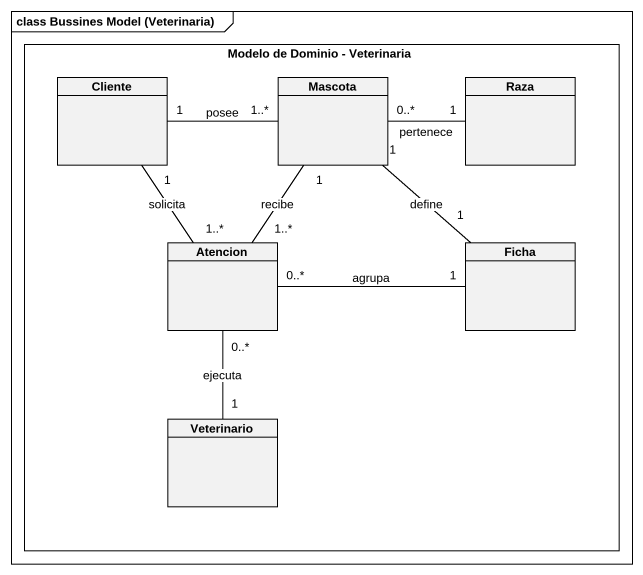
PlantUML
@startuml
mainframe class Bussines Model (Veterinaria)
hide circle
hide empty members
rectangle "Modelo de Dominio - Veterinaria" as Modelo_de_Dominio {
  class Cliente
  class Mascota
  class Raza
  class Atencion
  class Ficha
  class Veterinario
}
Cliente "1" -right- "1..*" Mascota : posee
Cliente "1" -- "1..*" Atencion : solicita
Mascota "0..*" -right- "1" Raza : pertenece
Mascota "1" -- "1..*" Atencion : recibe
Mascota "1" -- "1" Ficha : define
Atencion "0..*" -right- "1" Ficha : agrupa
Veterinario "1" -up- "0..*" Atencion : ejecuta
@enduml
